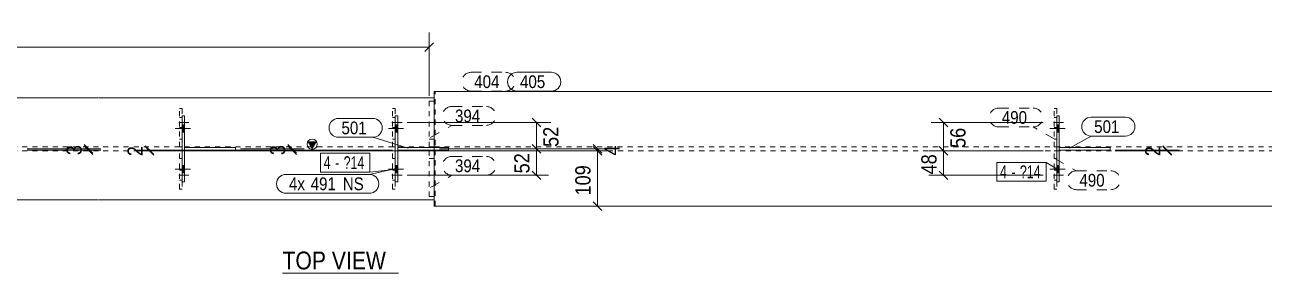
# Model space of a CAD drawing. Header units: millimetres. Extents: x 2 to 1174, y 1 to 825.
# Drawn here: x 442.5 to 686.1, y 515.1 to 563.9 of the extents above; entities that cross this region are included whole.
import ezdxf

# ---------------------------------------------------------------- set-up
doc = ezdxf.new("R2010")
doc.units = ezdxf.units.MM
for name, pattern in [('XKITLINE00', [0]), ('XKITLINE01', [4, 1, -1, 1, -1]), ('XKITLINE02', [4, 2, -2])]:
    doc.linetypes.add(name, pattern=pattern)
for name, color, linetype, lineweight in [('Bolt', 3, 'Continuous', 0), ('BoltMark', 7, 'Continuous', 0), ('Dimensions', 7, 'Continuous', 0), ('OtherObjectType', 7, 'Continuous', 0), ('Part', 2, 'Continuous', 0), ('PartMark', 7, 'Continuous', 0)]:
    doc.layers.add(name, color=color, linetype=linetype, lineweight=lineweight)
doc.styles.add('ARIAL', font='ARIAL.TTF')
doc.styles.add('ARIAL_NARROW', font='ARIALN.TTF')

# ---------------------------------------------------------------- blocks, each defined once
blk = doc.blocks.new('*A91')
at = {"layer": 'Part'}
blk.add_hatch(color=2, dxfattribs=at).paths.add_polyline_path([(498.2, 540.92), (499.8, 540.92), (499, 539.52)], flags=17)
at = {"layer": 'Part', "color": 2, "linetype": 'XKITLINE00', "lineweight": 0}
for p, q in [((331.31, 549.52), (87.05, 549.52)), ((373.21, 549.52), (331.41, 549.52)), ((415.11, 549.52), (373.31, 549.52)), ((457.01, 549.52), (415.21, 549.52)), ((498.91, 549.52), (457.11, 549.52)), ((522.99, 549.52), (499.01, 549.52)), ((522.99, 549.52), (522.99, 539.77)), ((499, 539.52), (498.2, 540.92)), ((498.2, 540.92), (499.8, 540.92)), ((499.8, 540.92), (499, 539.52)), ((522.99, 529.52), (522.99, 539.27)), ((331.31, 529.52), (87.05, 529.52)), ((373.21, 529.52), (331.41, 529.52)), ((415.11, 529.52), (373.31, 529.52)), ((457.01, 529.52), (415.21, 529.52)), ((498.91, 529.52), (457.11, 529.52)), ((522.99, 529.52), (499.01, 529.52))]:
    blk.add_line(p, q, dxfattribs=at)
at = {"layer": 'Part', "color": 7, "linetype": 'XKITLINE01', "lineweight": 0}
for p, q in [((87.05, 529.52), (87.05, 549.52)), ((331.31, 539.92), (87.05, 539.92)), ((331.31, 539.12), (87.05, 539.12)), ((373.21, 539.92), (331.41, 539.92)), ((373.21, 539.12), (331.41, 539.12)), ((415.11, 539.92), (373.31, 539.92)), ((415.11, 539.12), (373.31, 539.12)), ((457.01, 539.92), (415.21, 539.92)), ((457.01, 539.12), (415.21, 539.12)), ((498.91, 539.92), (457.11, 539.92)), ((498.91, 539.12), (457.11, 539.12)), ((522.99, 539.92), (499.01, 539.92)), ((522.99, 539.12), (499.01, 539.12)), ((522.99, 539.77), (522.99, 539.27))]:
    blk.add_line(p, q, dxfattribs=at)
at = {"layer": 'Part', "color": 2, "linetype": 'XKITLINE00', "lineweight": 0}
blk.add_circle((499, 540.42), 1, dxfattribs=at)
blk = doc.blocks.new('*A92')
at = {"layer": 'Part', "color": 2, "linetype": 'XKITLINE00', "lineweight": 0}
for p, q in [((515.81, 539.77), (525.81, 539.77)), ((525.81, 539.27), (515.81, 539.27)), ((525.81, 539.27), (525.81, 539.77))]:
    blk.add_line(p, q, dxfattribs=at)
at = {"layer": 'Part', "color": 7, "linetype": 'XKITLINE01', "lineweight": 0}
blk.add_line((515.81, 539.27), (515.81, 539.77), dxfattribs=at)
blk.add_line((515.81, 539.27), (515.81, 539.77), dxfattribs=at)
blk = doc.blocks.new('*A93')
at = {"layer": 'Part', "color": 2, "linetype": 'XKITLINE00', "lineweight": 0}
for p, q in [((473.41, 546.02), (473.91, 546.02)), ((473.41, 533.02), (473.41, 546.02)), ((473.91, 546.02), (473.91, 533.02)), ((473.91, 533.02), (473.41, 533.02))]:
    blk.add_line(p, q, dxfattribs=at)
blk = doc.blocks.new('*A94')
at = {"layer": 'Part', "color": 7, "linetype": 'XKITLINE01', "lineweight": 0}
for p, q in [((472.91, 531.62), (472.91, 539.12)), ((472.91, 539.12), (473.41, 539.12)), ((473.41, 539.12), (473.41, 531.62)), ((472.91, 537.62), (473.41, 537.62)), ((473.41, 531.62), (472.91, 531.62))]:
    blk.add_line(p, q, dxfattribs=at)
blk = doc.blocks.new('*A95')
at = {"layer": 'Part', "color": 2, "linetype": 'XKITLINE00', "lineweight": 0}
for p, q in [((473.91, 539.77), (483.91, 539.77)), ((483.91, 539.27), (473.91, 539.27)), ((483.91, 539.27), (483.91, 539.77))]:
    blk.add_line(p, q, dxfattribs=at)
at = {"layer": 'Part', "color": 7, "linetype": 'XKITLINE01', "lineweight": 0}
blk.add_line((473.91, 539.27), (473.91, 539.77), dxfattribs=at)
blk.add_line((473.91, 539.27), (473.91, 539.77), dxfattribs=at)
blk = doc.blocks.new('*A119')
at = {"layer": 'Part', "color": 7, "linetype": 'XKITLINE01', "lineweight": 0}
for p, q in [((514.81, 539.92), (514.81, 547.42)), ((514.81, 547.42), (515.31, 547.42)), ((515.31, 547.42), (515.31, 539.92)), ((514.81, 541.42), (515.31, 541.42)), ((515.31, 539.92), (514.81, 539.92))]:
    blk.add_line(p, q, dxfattribs=at)
blk = doc.blocks.new('*A120')
at = {"layer": 'Part', "color": 7, "linetype": 'XKITLINE01', "lineweight": 0}
for p, q in [((514.81, 531.62), (514.81, 539.12)), ((514.81, 539.12), (515.31, 539.12)), ((515.31, 539.12), (515.31, 531.62)), ((514.81, 537.62), (515.31, 537.62)), ((515.31, 531.62), (514.81, 531.62))]:
    blk.add_line(p, q, dxfattribs=at)
blk = doc.blocks.new('*A124')
at = {"layer": 'Part', "color": 7, "linetype": 'XKITLINE01', "lineweight": 0}
for p, q in [((472.91, 539.92), (472.91, 547.42)), ((472.91, 547.42), (473.41, 547.42)), ((473.41, 547.42), (473.41, 539.92)), ((472.91, 541.42), (473.41, 541.42)), ((473.41, 539.92), (472.91, 539.92))]:
    blk.add_line(p, q, dxfattribs=at)
blk = doc.blocks.new('*A125')
at = {"layer": 'Part', "color": 7, "linetype": 'XKITLINE01', "lineweight": 0}
for p, q in [((644.81, 539.92), (644.81, 547.42)), ((644.81, 547.42), (645.31, 547.42)), ((645.31, 547.42), (645.31, 539.92)), ((644.81, 541.42), (645.31, 541.42)), ((645.31, 539.92), (644.81, 539.92))]:
    blk.add_line(p, q, dxfattribs=at)
blk = doc.blocks.new('*A126')
at = {"layer": 'Part', "color": 7, "linetype": 'XKITLINE01', "lineweight": 0}
for p, q in [((910.77, 550.77), (522.99, 550.77)), ((522.99, 550.77), (522.99, 528.27)), ((523.16, 528.27), (523.16, 550.77)), ((910.6, 528.27), (910.6, 550.77)), ((910.77, 528.27), (910.77, 550.77)), ((910.77, 528.27), (522.99, 528.27))]:
    blk.add_line(p, q, dxfattribs=at)
blk = doc.blocks.new('*A127')
at = {"layer": 'Part', "color": 2, "linetype": 'XKITLINE00', "lineweight": 0}
for p, q in [((922.08, 550.77), (522.99, 550.77)), ((522.99, 550.77), (522.99, 539.77)), ((922.08, 550.77), (922.08, 540.02)), ((522.99, 528.27), (522.99, 539.27)), ((922.08, 528.27), (922.08, 539.02)), ((922.08, 528.27), (522.99, 528.27))]:
    blk.add_line(p, q, dxfattribs=at)
at = {"layer": 'Part', "color": 7, "linetype": 'XKITLINE01', "lineweight": 0}
for p, q in [((522.99, 539.27), (522.99, 539.77)), ((922.08, 539.02), (922.08, 540.02))]:
    blk.add_line(p, q, dxfattribs=at)
blk = doc.blocks.new('*A133')
at = {"layer": 'Part', "color": 7, "linetype": 'XKITLINE01', "lineweight": 0}
for p, q in [((522.99, 548.92), (521.99, 548.92)), ((521.99, 548.92), (521.99, 539.92)), ((522.99, 539.92), (522.99, 548.92)), ((522.99, 541.42), (521.99, 541.42)), ((521.99, 539.92), (522.99, 539.92))]:
    blk.add_line(p, q, dxfattribs=at)
blk = doc.blocks.new('*A134')
at = {"layer": 'Part', "color": 7, "linetype": 'XKITLINE01', "lineweight": 0}
for p, q in [((522.99, 539.12), (521.99, 539.12)), ((521.99, 539.12), (521.99, 530.12)), ((522.99, 530.12), (522.99, 539.12)), ((522.99, 537.62), (521.99, 537.62)), ((521.99, 530.12), (522.99, 530.12))]:
    blk.add_line(p, q, dxfattribs=at)
blk = doc.blocks.new('*A138')
at = {"layer": 'Part', "color": 7, "linetype": 'XKITLINE01', "lineweight": 0}
for p, q in [((522.99, 539.92), (522.99, 539.92)), ((522.99, 539.92), (922.08, 539.92)), ((522.99, 539.12), (522.99, 539.92)), ((522.99, 539.12), (522.99, 539.92)), ((922.08, 539.12), (522.99, 539.12)), ((910.77, 539.12), (910.77, 539.92)), ((922.08, 539.92), (922.08, 539.12))]:
    blk.add_line(p, q, dxfattribs=at)
blk = doc.blocks.new('*A140')
at = {"layer": 'Bolt'}
for points in [[(473.41, 544.22), (473.91, 544.22), (473.91, 542.82), (473.41, 542.82)], [(473.41, 544.22), (473.91, 544.22), (473.91, 542.82), (473.41, 542.82)], [(473.41, 536.22), (473.91, 536.22), (473.91, 534.82), (473.41, 534.82)], [(473.41, 536.22), (473.91, 536.22), (473.91, 534.82), (473.41, 534.82)]]:
    blk.add_hatch(color=3, dxfattribs=at).paths.add_polyline_path(points, flags=17)
at = {"layer": 'Bolt', "color": 3, "linetype": 'XKITLINE00', "lineweight": 0}
for p, q in [((475.07, 543.52), (472.07, 543.52)), ((475.07, 543.52), (472.07, 543.52)), ((473.91, 544.22), (473.41, 544.22)), ((473.91, 544.22), (473.41, 544.22)), ((473.91, 542.82), (473.41, 542.82)), ((473.91, 542.82), (473.41, 542.82)), ((473.91, 536.22), (473.41, 536.22)), ((473.91, 536.22), (473.41, 536.22)), ((475.07, 535.52), (472.07, 535.52)), ((475.07, 535.52), (472.07, 535.52)), ((473.91, 534.82), (473.41, 534.82)), ((473.91, 534.82), (473.41, 534.82))]:
    blk.add_line(p, q, dxfattribs=at)
blk = doc.blocks.new('*A141')
at = {"layer": 'Bolt', "color": 3, "linetype": 'XKITLINE02', "lineweight": 0}
for p, q in [((474.76, 534.32), (471.76, 534.32)), ((473.41, 535.3), (472.91, 535.3)), ((473.41, 533.33), (472.91, 533.33))]:
    blk.add_line(p, q, dxfattribs=at)
blk = doc.blocks.new('*A158')
at = {"layer": 'Bolt', "color": 3, "linetype": 'XKITLINE02', "lineweight": 0}
for p, q in [((473.41, 545.7), (472.91, 545.7)), ((474.76, 544.72), (471.76, 544.72)), ((473.41, 543.73), (472.91, 543.73))]:
    blk.add_line(p, q, dxfattribs=at)
blk = doc.blocks.new('*A161')
at = {"layer": 'Bolt'}
for points in [[(645.31, 544.22), (645.81, 544.22), (645.81, 542.82), (645.31, 542.82)], [(645.31, 544.22), (645.81, 544.22), (645.81, 542.82), (645.31, 542.82)], [(645.31, 536.22), (645.81, 536.22), (645.81, 534.82), (645.31, 534.82)], [(645.31, 536.22), (645.81, 536.22), (645.81, 534.82), (645.31, 534.82)]]:
    blk.add_hatch(color=3, dxfattribs=at).paths.add_polyline_path(points, flags=17)
at = {"layer": 'Bolt', "color": 3, "linetype": 'XKITLINE00', "lineweight": 0}
for p, q in [((646.97, 543.52), (643.97, 543.52)), ((646.97, 543.52), (643.97, 543.52)), ((645.81, 544.22), (645.31, 544.22)), ((645.81, 544.22), (645.31, 544.22)), ((645.81, 542.82), (645.31, 542.82)), ((645.81, 542.82), (645.31, 542.82)), ((645.81, 536.22), (645.31, 536.22)), ((645.81, 536.22), (645.31, 536.22)), ((646.97, 535.52), (643.97, 535.52)), ((646.97, 535.52), (643.97, 535.52)), ((645.81, 534.82), (645.31, 534.82)), ((645.81, 534.82), (645.31, 534.82))]:
    blk.add_line(p, q, dxfattribs=at)
blk = doc.blocks.new('*A162')
at = {"layer": 'Bolt', "color": 3, "linetype": 'XKITLINE02', "lineweight": 0}
for p, q in [((646.66, 534.32), (643.66, 534.32)), ((645.31, 535.3), (644.81, 535.3)), ((645.31, 533.33), (644.81, 533.33))]:
    blk.add_line(p, q, dxfattribs=at)
blk = doc.blocks.new('*A163')
at = {"layer": 'Bolt'}
for points in [[(515.31, 544.22), (515.81, 544.22), (515.81, 542.82), (515.31, 542.82)], [(515.31, 544.22), (515.81, 544.22), (515.81, 542.82), (515.31, 542.82)], [(515.31, 536.22), (515.81, 536.22), (515.81, 534.82), (515.31, 534.82)], [(515.31, 536.22), (515.81, 536.22), (515.81, 534.82), (515.31, 534.82)]]:
    blk.add_hatch(color=3, dxfattribs=at).paths.add_polyline_path(points, flags=17)
at = {"layer": 'Bolt', "color": 3, "linetype": 'XKITLINE00', "lineweight": 0}
for p, q in [((516.97, 543.52), (513.97, 543.52)), ((516.97, 543.52), (513.97, 543.52)), ((515.81, 544.22), (515.31, 544.22)), ((515.81, 544.22), (515.31, 544.22)), ((515.81, 542.82), (515.31, 542.82)), ((515.81, 542.82), (515.31, 542.82)), ((515.81, 536.22), (515.31, 536.22)), ((515.81, 536.22), (515.31, 536.22)), ((516.97, 535.52), (513.97, 535.52)), ((516.97, 535.52), (513.97, 535.52)), ((515.81, 534.82), (515.31, 534.82)), ((515.81, 534.82), (515.31, 534.82))]:
    blk.add_line(p, q, dxfattribs=at)
blk = doc.blocks.new('*A167')
at = {"layer": 'Bolt', "color": 3, "linetype": 'XKITLINE02', "lineweight": 0}
for p, q in [((515.31, 545.7), (514.81, 545.7)), ((516.66, 544.72), (513.66, 544.72)), ((515.31, 543.73), (514.81, 543.73))]:
    blk.add_line(p, q, dxfattribs=at)
blk = doc.blocks.new('*A168')
at = {"layer": 'Bolt', "color": 3, "linetype": 'XKITLINE02', "lineweight": 0}
for p, q in [((516.66, 534.32), (513.66, 534.32)), ((515.31, 535.3), (514.81, 535.3)), ((515.31, 533.33), (514.81, 533.33))]:
    blk.add_line(p, q, dxfattribs=at)
blk = doc.blocks.new('*A169')
at = {"layer": 'Bolt', "color": 3, "linetype": 'XKITLINE02', "lineweight": 0}
for p, q in [((645.31, 545.7), (644.81, 545.7)), ((646.66, 544.72), (643.66, 544.72)), ((645.31, 543.73), (644.81, 543.73))]:
    blk.add_line(p, q, dxfattribs=at)
blk = doc.blocks.new('*A174')
at = {"layer": 'Part', "color": 2, "linetype": 'XKITLINE00', "lineweight": 0}
for p, q in [((645.31, 546.02), (645.81, 546.02)), ((645.31, 533.02), (645.31, 546.02)), ((645.81, 546.02), (645.81, 533.02)), ((645.81, 533.02), (645.31, 533.02))]:
    blk.add_line(p, q, dxfattribs=at)
blk = doc.blocks.new('*A175')
at = {"layer": 'Part', "color": 7, "linetype": 'XKITLINE01', "lineweight": 0}
for p, q in [((644.81, 531.62), (644.81, 539.12)), ((644.81, 539.12), (645.31, 539.12)), ((645.31, 539.12), (645.31, 531.62)), ((644.81, 537.62), (645.31, 537.62)), ((645.31, 531.62), (644.81, 531.62))]:
    blk.add_line(p, q, dxfattribs=at)
blk = doc.blocks.new('*A176')
at = {"layer": 'Part', "color": 2, "linetype": 'XKITLINE00', "lineweight": 0}
for p, q in [((645.81, 539.77), (655.81, 539.77)), ((655.81, 539.27), (645.81, 539.27)), ((655.81, 539.27), (655.81, 539.77))]:
    blk.add_line(p, q, dxfattribs=at)
at = {"layer": 'Part', "color": 7, "linetype": 'XKITLINE01', "lineweight": 0}
blk.add_line((645.81, 539.27), (645.81, 539.77), dxfattribs=at)
blk.add_line((645.81, 539.27), (645.81, 539.77), dxfattribs=at)
blk = doc.blocks.new('*A177')
at = {"layer": 'Part', "color": 2, "linetype": 'XKITLINE00', "lineweight": 0}
for p, q in [((515.31, 546.02), (515.81, 546.02)), ((515.31, 533.02), (515.31, 546.02)), ((515.81, 546.02), (515.81, 533.02)), ((515.81, 533.02), (515.31, 533.02))]:
    blk.add_line(p, q, dxfattribs=at)
blk = doc.blocks.new('*A315')
at = {"layer": 'Dimensions', "color": 7, "linetype": 'XKITLINE00', "lineweight": 0}
for p, q in [((514.81, 539.27), (464.2, 539.27)), ((521.99, 539.12), (464.2, 539.12)), ((466.2, 540.11), (467.9, 538.42)), ((466.2, 539.96), (467.9, 538.27)), ((467.05, 539.12), (467.05, 539.27))]:
    blk.add_line(p, q, dxfattribs=at)
at = {"layer": 'Dimensions', "color": 3}
for p in [(467.05, 539.27), (467.05, 539.12)]:
    blk.add_point(p, dxfattribs=at)
at = {"layer": 'Dimensions', "color": 3, "style": 'ARIAL', "width": 0.85}
blk.add_text('2', height=3, rotation=90.0002, dxfattribs=at).set_placement((465.7, 538.08))
blk = doc.blocks.new('*A316')
at = {"layer": 'Dimensions', "color": 7, "linetype": 'XKITLINE00', "lineweight": 0}
for p, q in [((283.57, 560.36), (281.87, 558.67)), ((282.72, 549.92), (282.72, 562.37)), ((522.84, 560.36), (521.14, 558.67)), ((521.99, 549.92), (521.99, 562.37)), ((282.72, 559.52), (521.99, 559.52))]:
    blk.add_line(p, q, dxfattribs=at)
at = {"layer": 'Dimensions', "color": 3}
for p in [(282.72, 559.52), (521.99, 559.52)]:
    blk.add_point(p, dxfattribs=at)
at = {"layer": 'Dimensions', "color": 3, "style": 'ARIAL', "width": 0.85}
blk.add_text('6798', height=3, dxfattribs=at).set_placement((397.9, 560.87))
blk = doc.blocks.new('*A317')
at = {"layer": 'BoltMark', "color": 7, "linetype": 'XKITLINE00', "lineweight": 0}
for p, q in [((500.65, 538.66), (510.34, 538.66)), ((500.65, 534.96), (500.65, 538.66)), ((510.34, 534.96), (510.34, 538.66)), ((500.65, 534.96), (510.34, 534.96)), ((515.47, 535.52), (510.34, 534.96))]:
    blk.add_line(p, q, dxfattribs=at)
at = {"layer": 'BoltMark', "color": 3, "style": 'ARIAL_NARROW', "width": 0.85}
for s, p in [('4', (501.25, 535.56)), ('-', (503.52, 535.56)), ('?14', (505.18, 535.56))]:
    blk.add_text(s, height=2.5, dxfattribs=at).set_placement(p)
blk = doc.blocks.new('*A318')
at = {"layer": 'PartMark', "color": 7, "linetype": 'XKITLINE00', "lineweight": 0}
for p, q in [((504.15, 545.49), (510.91, 545.49)), ((504.15, 541.79), (510.91, 541.79)), ((517.84, 539.64), (510.91, 541.79))]:
    blk.add_line(p, q, dxfattribs=at)
for centre, start, end in [((504.15, 543.64), 90, 270), ((510.91, 543.64), 270, 90)]:
    blk.add_arc(centre, 1.85, start, end, dxfattribs=at)
at = {"layer": 'PartMark', "color": 3, "style": 'ARIAL', "width": 0.85}
blk.add_text('501', height=2.5, dxfattribs=at).set_placement((504.75, 542.39))
blk = doc.blocks.new('*A319')
at = {"layer": 'PartMark', "color": 7, "linetype": 'XKITLINE00', "lineweight": 0}
for p, q in [((493.83, 534.49), (510.24, 534.49)), ((515.44, 535.64), (510.24, 534.49)), ((493.83, 530.79), (510.24, 530.79))]:
    blk.add_line(p, q, dxfattribs=at)
for centre, start, end in [((493.83, 532.64), 90, 270), ((510.24, 532.64), 270, 90)]:
    blk.add_arc(centre, 1.85, start, end, dxfattribs=at)
at = {"layer": 'PartMark', "color": 3, "style": 'ARIAL', "width": 0.85}
for s, p in [('4x', (494.43, 531.39)), ('491', (498.7, 531.39)), ('NS', (505.01, 531.39))]:
    blk.add_text(s, height=2.5, dxfattribs=at).set_placement(p)
blk = doc.blocks.new('*A320')
at = {"layer": 'OtherObjectType', "color": 7, "linetype": 'XKITLINE00', "lineweight": 0}
blk.add_line((493.16, 515.07), (515.98, 515.07), dxfattribs=at)
at = {"layer": 'OtherObjectType', "color": 7, "style": 'ARIAL', "width": 0.85}
blk.add_text('TOP VIEW', height=3.5, dxfattribs=at).set_placement((493.16, 515.82))
blk = doc.blocks.new('*A324')
at = {"layer": 'Dimensions', "color": 7, "linetype": 'XKITLINE00', "lineweight": 0}
for p, q in [((443.01, 539.52), (457.45, 539.52)), ((443.01, 539.27), (457.45, 539.27)), ((454.2, 540.36), (455.9, 538.67)), ((454.2, 540.11), (455.9, 538.42)), ((455.05, 539.27), (455.05, 539.52))]:
    blk.add_line(p, q, dxfattribs=at)
at = {"layer": 'Dimensions', "color": 3}
for p in [(455.05, 539.52), (455.05, 539.27)]:
    blk.add_point(p, dxfattribs=at)
at = {"layer": 'Dimensions', "color": 3, "style": 'ARIAL', "width": 0.85}
blk.add_text('3', height=3, rotation=90.0002, dxfattribs=at).set_placement((453.7, 538.28))
blk = doc.blocks.new('*A329')
at = {"layer": 'Dimensions', "color": 7, "linetype": 'XKITLINE00', "lineweight": 0}
for p, q in [((484.91, 539.52), (497.45, 539.52)), ((484.91, 539.27), (497.45, 539.27)), ((494.2, 540.36), (495.9, 538.67)), ((494.2, 540.11), (495.9, 538.42)), ((495.05, 539.27), (495.05, 539.52))]:
    blk.add_line(p, q, dxfattribs=at)
at = {"layer": 'Dimensions', "color": 3}
for p in [(495.05, 539.52), (495.05, 539.27)]:
    blk.add_point(p, dxfattribs=at)
at = {"layer": 'Dimensions', "color": 3, "style": 'ARIAL', "width": 0.85}
blk.add_text('3', height=3, rotation=90.0002, dxfattribs=at).set_placement((493.7, 538.28))
blk = doc.blocks.new('*A344')
at = {"layer": 'Dimensions', "color": 7, "linetype": 'XKITLINE00', "lineweight": 0}
for p, q in [((523.99, 539.52), (557.9, 539.52)), ((523.99, 539.12), (557.9, 539.12)), ((554.2, 540.36), (555.9, 538.67)), ((554.2, 539.96), (555.9, 538.27)), ((555.05, 539.12), (555.05, 539.52))]:
    blk.add_line(p, q, dxfattribs=at)
at = {"layer": 'Dimensions', "color": 3}
for p in [(555.05, 539.52), (555.05, 539.12)]:
    blk.add_point(p, dxfattribs=at)
at = {"layer": 'Dimensions', "color": 3, "style": 'ARIAL', "width": 0.85}
blk.add_text('4', height=3, rotation=90.0002, dxfattribs=at).set_placement((559.4, 538.2))
blk = doc.blocks.new('*A345')
at = {"layer": 'Dimensions', "color": 7, "linetype": 'XKITLINE00', "lineweight": 0}
for p, q in [((523.99, 539.52), (545.45, 539.52)), ((542.2, 540.36), (543.9, 538.67)), ((543.05, 534.32), (543.05, 539.52)), ((517.66, 534.32), (545.45, 534.32)), ((542.2, 535.16), (543.9, 533.47))]:
    blk.add_line(p, q, dxfattribs=at)
at = {"layer": 'Dimensions', "color": 3}
for p in [(543.05, 539.52), (543.05, 534.32)]:
    blk.add_point(p, dxfattribs=at)
at = {"layer": 'Dimensions', "color": 3, "style": 'ARIAL', "width": 0.85}
blk.add_text('52', height=3, rotation=90.0002, dxfattribs=at).set_placement((541.7, 534.69))
blk = doc.blocks.new('*A346')
at = {"layer": 'Dimensions', "color": 7, "linetype": 'XKITLINE00', "lineweight": 0}
for p, q in [((517.66, 544.72), (545.9, 544.72)), ((542.2, 545.56), (543.9, 543.87)), ((543.05, 539.52), (543.05, 544.72)), ((523.99, 539.52), (545.9, 539.52)), ((542.2, 540.36), (543.9, 538.67))]:
    blk.add_line(p, q, dxfattribs=at)
at = {"layer": 'Dimensions', "color": 3}
for p in [(543.05, 544.72), (543.05, 539.52)]:
    blk.add_point(p, dxfattribs=at)
at = {"layer": 'Dimensions', "color": 3, "style": 'ARIAL', "width": 0.85}
blk.add_text('52', height=3, rotation=90.0002, dxfattribs=at).set_placement((547.4, 539.89))
blk = doc.blocks.new('*A347')
at = {"layer": 'Dimensions', "color": 7, "linetype": 'XKITLINE00', "lineweight": 0}
for p, q in [((642.66, 539.12), (620.2, 539.12)), ((622.2, 539.96), (623.9, 538.27)), ((623.05, 534.32), (623.05, 539.12)), ((642.66, 534.32), (620.2, 534.32)), ((622.2, 535.16), (623.9, 533.47))]:
    blk.add_line(p, q, dxfattribs=at)
at = {"layer": 'Dimensions', "color": 3}
for p in [(623.05, 539.12), (623.05, 534.32)]:
    blk.add_point(p, dxfattribs=at)
at = {"layer": 'Dimensions', "color": 3, "style": 'ARIAL', "width": 0.85}
blk.add_text('48', height=3, rotation=90.0002, dxfattribs=at).set_placement((621.7, 534.49))
blk = doc.blocks.new('*A348')
at = {"layer": 'Dimensions', "color": 7, "linetype": 'XKITLINE00', "lineweight": 0}
for p, q in [((642.66, 544.72), (620.65, 544.72)), ((622.2, 545.56), (623.9, 543.87)), ((623.05, 539.12), (623.05, 544.72)), ((642.66, 539.12), (620.65, 539.12)), ((622.2, 539.96), (623.9, 538.27))]:
    blk.add_line(p, q, dxfattribs=at)
at = {"layer": 'Dimensions', "color": 3}
for p in [(623.05, 544.72), (623.05, 539.12)]:
    blk.add_point(p, dxfattribs=at)
at = {"layer": 'Dimensions', "color": 3, "style": 'ARIAL', "width": 0.85}
blk.add_text('56', height=3, rotation=90.0002, dxfattribs=at).set_placement((627.4, 539.69))
blk = doc.blocks.new('*A352')
at = {"layer": 'Dimensions', "color": 7, "linetype": 'XKITLINE00', "lineweight": 0}
for p, q in [((656.81, 539.27), (669.45, 539.27)), ((656.81, 539.12), (669.45, 539.12)), ((666.2, 540.11), (667.9, 538.42)), ((666.2, 539.96), (667.9, 538.27)), ((667.05, 539.12), (667.05, 539.27))]:
    blk.add_line(p, q, dxfattribs=at)
at = {"layer": 'Dimensions', "color": 3}
for p in [(667.05, 539.27), (667.05, 539.12)]:
    blk.add_point(p, dxfattribs=at)
at = {"layer": 'Dimensions', "color": 3, "style": 'ARIAL', "width": 0.85}
blk.add_text('2', height=3, rotation=90.0002, dxfattribs=at).set_placement((665.7, 538.08))
blk = doc.blocks.new('*A355')
at = {"layer": 'BoltMark', "color": 7, "linetype": 'XKITLINE00', "lineweight": 0}
for p, q in [((633.55, 536.85), (643.23, 536.85)), ((633.55, 533.15), (633.55, 536.85)), ((643.23, 533.15), (643.23, 536.85)), ((645.47, 535.52), (643.23, 536.85)), ((633.55, 533.15), (643.23, 533.15))]:
    blk.add_line(p, q, dxfattribs=at)
at = {"layer": 'BoltMark', "color": 3, "style": 'ARIAL_NARROW', "width": 0.85}
for s, p in [('4', (634.15, 533.75)), ('?14', (638.08, 533.75)), ('-', (636.42, 533.75))]:
    blk.add_text(s, height=2.5, dxfattribs=at).set_placement(p)
blk = doc.blocks.new('*A359')
at = {"layer": 'PartMark', "color": 7, "linetype": 'XKITLINE02', "lineweight": 0}
for p, q in [((526.46, 538.04), (533.22, 538.04)), ((522.22, 531.94), (526.46, 534.34)), ((526.46, 534.34), (533.22, 534.34))]:
    blk.add_line(p, q, dxfattribs=at)
for centre, start, end in [((526.46, 536.19), 90, 270), ((533.22, 536.19), 270, 90)]:
    blk.add_arc(centre, 1.85, start, end, dxfattribs=at)
at = {"layer": 'PartMark', "color": 3, "style": 'ARIAL', "width": 0.85}
blk.add_text('394', height=2.5, dxfattribs=at).set_placement((527.06, 534.94))
blk = doc.blocks.new('*A360')
at = {"layer": 'PartMark', "color": 7, "linetype": 'XKITLINE02', "lineweight": 0}
for p, q in [((526.46, 547.84), (533.22, 547.84)), ((522.22, 541.74), (526.46, 544.14)), ((526.46, 544.14), (533.22, 544.14))]:
    blk.add_line(p, q, dxfattribs=at)
for centre, start, end in [((526.46, 545.99), 90, 270), ((533.22, 545.99), 270, 90)]:
    blk.add_arc(centre, 1.85, start, end, dxfattribs=at)
at = {"layer": 'PartMark', "color": 3, "style": 'ARIAL', "width": 0.85}
blk.add_text('394', height=2.5, dxfattribs=at).set_placement((527.06, 544.74))
blk = doc.blocks.new('*A366')
at = {"layer": 'PartMark', "color": 7, "linetype": 'XKITLINE00', "lineweight": 0}
for p, q in [((539.24, 554.57), (546, 554.57)), ((539.24, 550.87), (546, 550.87))]:
    blk.add_line(p, q, dxfattribs=at)
for centre, start, end in [((539.24, 552.72), 90, 270), ((546, 552.72), 270, 90)]:
    blk.add_arc(centre, 1.85, start, end, dxfattribs=at)
at = {"layer": 'PartMark', "color": 3, "style": 'ARIAL', "width": 0.85}
blk.add_text('405', height=2.5, dxfattribs=at).set_placement((539.84, 551.47))
blk = doc.blocks.new('*A367')
at = {"layer": 'PartMark', "color": 7, "linetype": 'XKITLINE02', "lineweight": 0}
for p, q in [((530.24, 554.57), (537, 554.57)), ((530.24, 550.87), (537, 550.87))]:
    blk.add_line(p, q, dxfattribs=at)
for centre, start, end in [((530.24, 552.72), 90, 270), ((537, 552.72), 270, 90)]:
    blk.add_arc(centre, 1.85, start, end, dxfattribs=at)
at = {"layer": 'PartMark', "color": 3, "style": 'ARIAL', "width": 0.85}
blk.add_text('404', height=2.5, dxfattribs=at).set_placement((530.84, 551.47))
blk = doc.blocks.new('*A368')
at = {"layer": 'PartMark', "color": 7, "linetype": 'XKITLINE02', "lineweight": 0}
for p, q in [((633.93, 547.54), (640.7, 547.54)), ((633.93, 543.84), (640.7, 543.84)), ((644.94, 541.44), (640.7, 543.84))]:
    blk.add_line(p, q, dxfattribs=at)
for centre, start, end in [((633.93, 545.69), 90, 270), ((640.7, 545.69), 270, 90)]:
    blk.add_arc(centre, 1.85, start, end, dxfattribs=at)
at = {"layer": 'PartMark', "color": 3, "style": 'ARIAL', "width": 0.85}
blk.add_text('490', height=2.5, dxfattribs=at).set_placement((634.53, 544.44))
blk = doc.blocks.new('*A371')
at = {"layer": 'PartMark', "color": 7, "linetype": 'XKITLINE00', "lineweight": 0}
for p, q in [((652.08, 545.73), (658.85, 545.73)), ((647.84, 539.64), (652.08, 542.03)), ((652.08, 542.03), (658.85, 542.03))]:
    blk.add_line(p, q, dxfattribs=at)
for centre, start, end in [((652.08, 543.88), 90, 270), ((658.85, 543.88), 270, 90)]:
    blk.add_arc(centre, 1.85, start, end, dxfattribs=at)
at = {"layer": 'PartMark', "color": 3, "style": 'ARIAL', "width": 0.85}
blk.add_text('501', height=2.5, dxfattribs=at).set_placement((652.68, 542.63))
blk = doc.blocks.new('*A372')
at = {"layer": 'PartMark', "color": 7, "linetype": 'XKITLINE02', "lineweight": 0}
for p, q in [((644.94, 537.59), (649.18, 535.19)), ((649.18, 535.19), (655.95, 535.19)), ((649.18, 531.49), (655.95, 531.49))]:
    blk.add_line(p, q, dxfattribs=at)
for centre, start, end in [((649.18, 533.34), 90, 270), ((655.95, 533.34), 270, 90)]:
    blk.add_arc(centre, 1.85, start, end, dxfattribs=at)
at = {"layer": 'PartMark', "color": 3, "style": 'ARIAL', "width": 0.85}
blk.add_text('490', height=2.5, dxfattribs=at).set_placement((649.78, 532.09))
blk = doc.blocks.new('*A375')
at = {"layer": 'Dimensions', "color": 7, "linetype": 'XKITLINE00', "lineweight": 0}
for p, q in [((523.99, 539.12), (557.45, 539.12)), ((554.2, 539.96), (555.9, 538.27)), ((555.05, 528.27), (555.05, 539.12)), ((554.2, 529.11), (555.9, 527.42)), ((523.99, 528.27), (557.45, 528.27))]:
    blk.add_line(p, q, dxfattribs=at)
at = {"layer": 'Dimensions', "color": 3}
for p in [(555.05, 539.12), (555.05, 528.27)]:
    blk.add_point(p, dxfattribs=at)
at = {"layer": 'Dimensions', "color": 3, "style": 'ARIAL', "width": 0.85}
blk.add_text('109', height=3, rotation=90.0002, dxfattribs=at).set_placement((553.7, 530.35))

msp = doc.modelspace()

# ---------------------------------------------------------------- block references
at = {"lineweight": 0}
for name in ['*A316', '*A367', '*A366', '*A126', '*A127', '*A133', '*A158', '*A124', '*A93', '*A167', '*A119', '*A177', '*A360', '*A368', '*A169', '*A125', '*A174', '*A371', '*A140', '*A318', '*A163', '*A346', '*A348', '*A161', '*A324', '*A315', '*A94', '*A95', '*A329', '*A317', '*A120', '*A92', '*A345', '*A134', '*A138', '*A344', '*A375', '*A347', '*A175', '*A176', '*A352', '*A359', '*A355', '*A372', '*A141', '*A319', '*A168', '*A162', '*A320']:
    msp.add_blockref(name, (0, 0), dxfattribs=at)
at = {"layer": 'Part', "lineweight": 0}
msp.add_blockref('*A91', (0, 0), dxfattribs=at)

doc.saveas('drawing.dxf')
